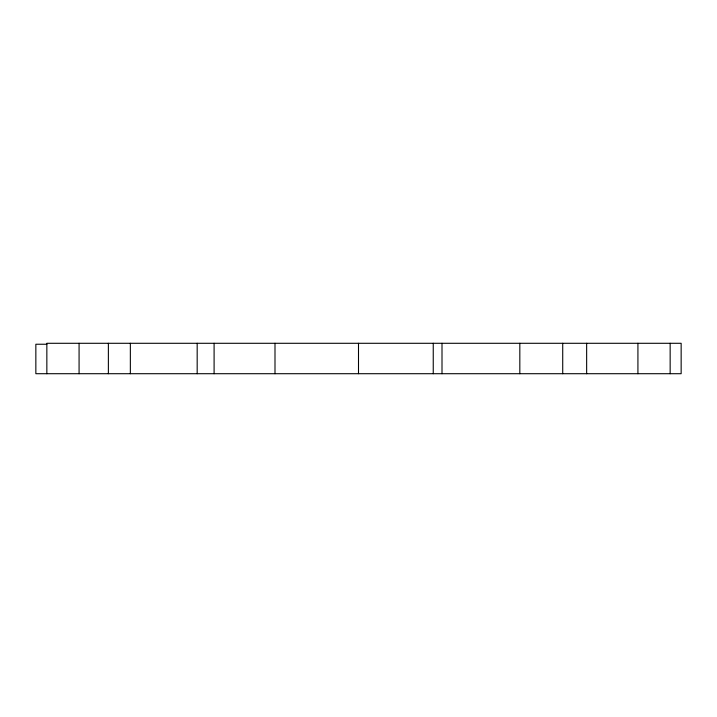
<?xml version="1.0" encoding="UTF-8"?>
<svg xmlns="http://www.w3.org/2000/svg" width="717" height="717" viewBox="0 0 717 717"><rect width="100%" height="100%" fill="white"/><g stroke="black" fill="none" stroke-linecap="round" stroke-linejoin="round"><path stroke-width="1.08" d="M46.847 344.241L35.85 344.241L35.85 373.709L681.15 373.709L681.15 343.291L46.847 343.291L46.847 373.709M670.153 343.291L670.153 373.709M637.924 343.291L637.924 373.709M586.649 343.291L586.649 373.709M562.72 343.291L562.72 373.709M519.825 343.291L519.825 373.709M442.004 343.291L442.004 373.709M433.247 343.291L433.247 373.709M358.5 343.291L358.5 373.709M274.996 343.291L274.996 373.709M214.096 343.291L214.096 373.709M197.175 343.291L197.175 373.709M130.351 343.291L130.351 373.709M108.375 343.291L108.375 373.709M79.076 343.291L79.076 373.709"/></g></svg>
